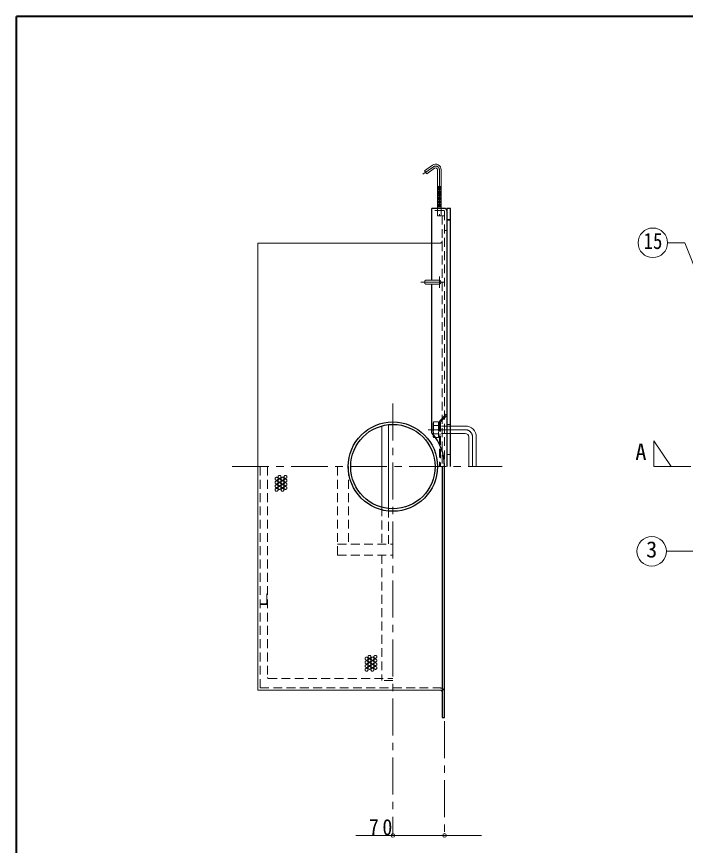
# Model space of a CAD drawing. Units: millimetres at full size, sheet at 1:10; details may follow other scales. Extents: x -2125 to 1925, y -1405 to 1405.
# Drawn here: x -2125 to -1218, y 282 to 1405 of the extents above; entities that cross this region are included whole.
import ezdxf
from ezdxf.enums import TextEntityAlignment as Align

# ---------------------------------------------------------------- set-up
doc = ezdxf.new("R2010")
doc.units = ezdxf.units.MM
doc.header["$LTSCALE"] = 10
doc.header["$PDMODE"] = 32
doc.header["$PDSIZE"] = 5
doc.linetypes.add('CHAIN1', pattern=[8, 5, -1, 1, -1])
doc.linetypes.add('DASHED1', pattern=[1.8, 1.2, -0.6])
doc.layers.add('0-A', color=4, linetype='Continuous', lineweight=9)
doc.styles.add('ＭＳ ゴシック', font='')
doc.styles.get('ＭＳ ゴシック').set_extended_font_data('MS Gothic')

msp = doc.modelspace()

# ---------------------------------------------------------------- linework, layer by layer
at = {"layer": '0-A', "color": 1, "lineweight": 40}
for p in [(-2124.8, -1404.98), (1925.2, 1405.02)]:
    msp.add_line(p, (-2124.8, 1405.02), dxfattribs=at)
at = {"layer": '0-A', "color": 7, "lineweight": 18}
for p, q in [((-1561.1, 1203.56), (-1571.73, 1196.11)), ((-1568.86, 1192.02), (-1571.73, 1196.11)), ((-1558.23, 1199.46), (-1568.86, 1192.02)), ((-1554.3, 1197.41), (-1554.3, 1145.02)), ((-1549.3, 1197.41), (-1549.3, 1145.02)), ((-1218.93, 1098.42), (-1242.46, 1098.42)), ((-1198.76, 1047.26), (-1218.93, 1098.42)), ((-1551.8, 1047.52), (-1570.29, 1047.52)), ((-1551.8, 1042.52), (-1570.29, 1042.52)), ((-1620.8, 851.85), (-1620.8, 738.18)), ((-1536.8, 850.02), (-1516.8, 850.02)), ((-1536.8, 840.02), (-1516.8, 840.02)), ((-1511.8, 795.02), (-1511.8, 835.02)), ((-1501.8, 795.02), (-1501.8, 835.02)), ((-1797.8, 492.02), (-1797.8, 795.02)), ((-1203.37, 680.21), (-1243.98, 680.21)), ((-1550.8, 492.02), (-1797.8, 492.02))]:
    msp.add_line(p, q, dxfattribs=at)
at = {"layer": '0-A', "linetype": 'CHAIN1'}
for p, q in [((-1559.66, 1201.51), (-1574.39, 1191.2)), ((-1551.8, 1197.41), (-1551.8, 1135.12)), ((-1544.3, 1045.02), (-1576.73, 1045.02)), ((-1551.8, 1037.52), (-1551.8, 1052.52)), ((-1614.8, 880.52), (-1614.8, 295.02)), ((-1516.8, 845.02), (-1570.3, 845.02)), ((-1506.8, 795.02), (-1506.8, 835.02)), ((-1237.8, 795.02), (-1261.13, 830.02)), ((-1261.13, 830.02), (-1261.13, 795.02)), ((-1832.8, 795.02), (-1466.8, 795.02)), ((-1261.13, 795.02), (817.2, 795.02)), ((-1544.8, 450.02), (-1544.8, 295.02))]:
    msp.add_line(p, q, dxfattribs=at)
at = {"layer": '0-A'}
for p, q in [((-1554.3, 1174.92), (-1549.3, 1174.92)), ((-1549.3, 1174.05), (-1554.3, 1174.46)), ((-1549.3, 1173.04), (-1554.3, 1173.45)), ((-1549.3, 1172.04), (-1554.3, 1172.45)), ((-1549.3, 1171.04), (-1554.3, 1171.45)), ((-1549.3, 1170.03), (-1554.3, 1170.44)), ((-1549.3, 1169.03), (-1554.3, 1169.44)), ((-1549.3, 1168.03), (-1554.3, 1168.44)), ((-1549.3, 1167.02), (-1554.3, 1167.43)), ((-1549.3, 1166.02), (-1554.3, 1166.43)), ((-1549.3, 1165.02), (-1554.3, 1165.43)), ((-1549.3, 1164.01), (-1554.3, 1164.42)), ((-1549.3, 1163.01), (-1554.3, 1163.42)), ((-1549.3, 1162.01), (-1554.3, 1162.42)), ((-1549.3, 1161), (-1554.3, 1161.41)), ((-1549.3, 1160), (-1554.3, 1160.41)), ((-1549.3, 1159), (-1554.3, 1159.41)), ((-1549.3, 1157.99), (-1554.3, 1158.4)), ((-1549.3, 1156.99), (-1554.3, 1157.4)), ((-1549.3, 1155.99), (-1554.3, 1156.4)), ((-1549.3, 1154.98), (-1554.3, 1155.39)), ((-1549.3, 1153.98), (-1554.3, 1154.39)), ((-1549.3, 1152.98), (-1554.3, 1153.39)), ((-1549.3, 1151.97), (-1554.3, 1152.38)), ((-1549.3, 1150.97), (-1554.3, 1151.38)), ((-1549.3, 1149.97), (-1554.3, 1150.38)), ((-1549.3, 1148.96), (-1554.3, 1149.37)), ((-1549.3, 1147.96), (-1554.3, 1148.37)), ((-1549.3, 1146.96), (-1554.3, 1147.37)), ((-1549.3, 1145.95), (-1554.3, 1146.36)), ((-1550.13, 1145.02), (-1554.3, 1145.36)), ((-1797.8, 1098.02), (-1561.8, 1098.02)), ((-1797.8, 795.02), (-1797.8, 1098.02)), ((-1629.8, 850.16), (-1629.8, 739.87)), ((-1494.8, 295.02), (-1664.8, 295.02))]:
    msp.add_line(p, q, dxfattribs=at)
at = {"layer": '0-A', "color": 5, "lineweight": 25}
for p, q in [((-1544.8, 1145.02), (-1561.8, 1145.02)), ((-1561.8, 1047.52), (-1561.8, 1145.02)), ((-1536.8, 1145.02), (-1541.8, 1145.02)), ((-1541.8, 1145.02), (-1541.8, 795.02)), ((-1536.8, 795.02), (-1536.8, 1145.02)), ((-1561.8, 840.75), (-1561.8, 1042.52)), ((-1547.8, 795.02), (-1547.8, 455.02)), ((-1544.8, 455.02), (-1544.8, 795.02)), ((-1547.8, 455.02), (-1544.8, 455.02))]:
    msp.add_line(p, q, dxfattribs=at)
at = {"layer": '0-A', "color": 7, "linetype": 'DASHED1', "lineweight": 18}
for p, q in [((-1545.8, 1142.02), (-1561.8, 1142.02)), ((-1544.8, 1141.02), (-1544.8, 795.02)), ((-1536.8, 1130.02), (-1541.8, 1130.02)), ((-1541.8, 1115.02), (-1544.8, 1115.02))]:
    msp.add_line(p, q, dxfattribs=at)
at = {"layer": '0-A', "linetype": 'DASHED1'}
for p, q in [((-1554.3, 1145.02), (-1554.3, 1135.02)), ((-1549.3, 1135.02), (-1554.3, 1135.02)), ((-1549.3, 1145.02), (-1549.3, 1135.02)), ((-1544.8, 1135.02), (-1547.8, 1135.02)), ((-1547.8, 1135.02), (-1547.8, 795.02)), ((-1537.3, 1129.02), (-1541.8, 1129.02)), ((-1537.3, 1129.02), (-1537.3, 795.02)), ((-1561.8, 1098.02), (-1550.8, 1098.02)), ((-1550.92, 857.4), (-1541.8, 866.52)), ((-1559.8, 855.52), (-1560.3, 854.02)), ((-1560.3, 854.02), (-1560.3, 836.02)), ((-1560.3, 854.02), (-1559.8, 850.52)), ((-1552.8, 855.52), (-1559.8, 855.52)), ((-1559.8, 855.52), (-1559.8, 834.52)), ((-1552.8, 855.52), (-1552.8, 834.52)), ((-1552.3, 854.02), (-1552.3, 836.02)), ((-1551.8, 855.28), (-1551.8, 795.02)), ((-1550.3, 854.65), (-1550.3, 795.02)), ((-1549.42, 856.78), (-1541.8, 864.4)), ((-1552.8, 850.52), (-1559.8, 850.52)), ((-1552.3, 845.02), (-1552.8, 839.52)), ((-1536.8, 850.02), (-1552.3, 850.02)), ((-1550.3, 851.02), (-1551.8, 851.02)), ((-1537.3, 852.02), (-1541.8, 852.02)), ((-1559.8, 834.52), (-1560.3, 836.02)), ((-1552.8, 839.52), (-1559.8, 839.52)), ((-1552.8, 834.52), (-1559.8, 834.52)), ((-1552.8, 839.52), (-1552.3, 836.02)), ((-1552.3, 836.02), (-1552.8, 834.52)), ((-1536.8, 840.02), (-1552.3, 840.02)), ((-1550.3, 839.02), (-1551.8, 839.02)), ((-1537.3, 811.6), (-1541.8, 811.6)), ((-1794.8, 795.02), (-1794.8, 492.02)), ((-1784.8, 795.02), (-1784.8, 509.02)), ((-1689.8, 795.02), (-1689.8, 675.02)), ((-1674.8, 795.02), (-1674.8, 690.02)), ((-1629.8, 739.87), (-1629.8, 690.02)), ((-1620.8, 738.18), (-1620.8, 690.02)), ((-1689.8, 690.02), (-1614.8, 690.02)), ((-1689.8, 675.02), (-1614.8, 675.02)), ((-1629.8, 675.02), (-1629.8, 505.02)), ((-1784.8, 623.02), (-1785.8, 623.02)), ((-1785.8, 610.02), (-1785.8, 623.02)), ((-1786.8, 609.02), (-1794.8, 609.02)), ((-1786.8, 608.02), (-1794.8, 608.02)), ((-1783.8, 508.02), (-1614.8, 508.02)), ((-1794.8, 495.02), (-1550.8, 495.02)), ((-1614.8, 505.02), (-1629.8, 505.02))]:
    msp.add_line(p, q, dxfattribs=at)
for points in [[(-1552.8, 855.52), (-1552.3, 854.02), (-1552.8, 850.52), (-1552.3, 845.02)], [(-1559.8, 850.52), (-1560.3, 845.02), (-1559.8, 839.52), (-1560.3, 836.02)]]:
    msp.add_lwpolyline(points, dxfattribs=at)
at = {"layer": '0-A', "color": 7, "lineweight": 18}
for centre in [(-1262.46, 1098.42), (-1263.98, 680.21)]:
    msp.add_circle(centre, 20, dxfattribs=at)
at = {"layer": '0-A', "color": 5, "lineweight": 25}
for radius in [60.5, 57.15]:
    msp.add_circle((-1614.8, 795.02), radius, dxfattribs=at)
at = {"layer": '0-A', "linetype": 'DASHED1'}
for centre in [(-1772.4, 778.56), (-1772.4, 773.56), (-1768.4, 781.06), (-1768.4, 776.06), (-1764.4, 778.56), (-1764.4, 773.56), (-1760.4, 781.06), (-1760.4, 776.06), (-1772.4, 768.56), (-1772.4, 763.56), (-1768.4, 771.06), (-1768.4, 766.06), (-1764.4, 768.56), (-1764.4, 763.56), (-1760.4, 771.06), (-1760.4, 766.06), (-1650.5, 534.7), (-1650.5, 529.7), (-1646.5, 537.2), (-1646.5, 532.2), (-1646.5, 527.2), (-1642.5, 534.7), (-1642.5, 529.7), (-1638.5, 537.2), (-1638.5, 532.2), (-1638.5, 527.2), (-1650.5, 524.7), (-1650.5, 519.7), (-1646.5, 522.2), (-1642.5, 524.7), (-1642.5, 519.7), (-1638.5, 522.2)]:
    msp.add_circle(centre, 2, dxfattribs=at)
at = {"layer": '0-A', "color": 7, "lineweight": 18}
for centre, radius, start, end in [((-1556.8, 1197.41), 7.5, 0, 125), ((-1556.8, 1197.41), 2.5, 0, 125), ((-1551.8, 1045.02), 2.5, 270, 90), ((-1516.8, 835.02), 15, 0, 90), ((-1516.8, 835.02), 5, 0, 90), ((-1550.8, 489.02), 3, 0, 90)]:
    msp.add_arc(centre, radius, start, end, dxfattribs=at)
at = {"layer": '0-A', "linetype": 'CHAIN1'}
for centre, radius, end in [((-1556.8, 1197.41), 5, 125), ((-1516.8, 835.02), 10, 90)]:
    msp.add_arc(centre, radius, 0, end, dxfattribs=at)
at = {"layer": '0-A', "color": 7, "linetype": 'DASHED1', "lineweight": 18}
msp.add_arc((-1545.8, 1141.02), 1, 0, 90, dxfattribs=at)
at = {"layer": '0-A', "color": 5, "lineweight": 25}
for centre, radius, end in [((-1544.8, 1142.02), 3, 90), ((-1614.8, 795.02), 70, 40.78704)]:
    msp.add_arc(centre, radius, 0, end, dxfattribs=at)
at = {"layer": '0-A', "linetype": 'DASHED1'}
for centre, radius, start, end in [((-1550.8, 1101.02), 3, 270, 0), ((-1548.8, 855.28), 3, 135, 180), ((-1547.3, 854.65), 3, 135, 180), ((-1786.8, 610.02), 1, 270, 0), ((-1786.8, 610.02), 2, 270, 0), ((-1783.8, 509.02), 1, 180, 270), ((-1550.8, 489.02), 6, 0, 90)]:
    msp.add_arc(centre, radius, start, end, dxfattribs=at)
at = {"layer": '0-A', "color": 7, "lineweight": 18}
msp.add_ellipse((-1570.28, 1045.02), major_axis=(0, -2.5), ratio=0.57, start_param=3.1415927, end_param=6.2831853, dxfattribs=at)
at = {"layer": '0-A'}
for p in [(-1614.8, 295.02), (-1544.8, 295.02)]:
    msp.add_point(p, dxfattribs=at)

# ---------------------------------------------------------------- texts
at = {"layer": '0-A', "color": 7, "style": 'ＭＳ ゴシック', "width": 0.85}
msp.add_text('15', height=21.99, dxfattribs=at).set_placement((-1274.96, 1083.42), align=Align.BOTTOM_LEFT)
at = {"layer": '0-A', "color": 7, "style": 'ＭＳ ゴシック'}
for s, p in [('A', (-1286.13, 797.52)), ('3', (-1271.48, 665.21))]:
    msp.add_text(s, height=21.99, dxfattribs=at).set_placement(p, align=Align.BOTTOM_LEFT)
at = {"layer": '0-A', "color": 7, "insert": (-1647.3, 295.02), "char_height": 21.99, "attachment_point": 7, "style": 'ＭＳ ゴシック'}
msp.add_mtext('\\T1.36;\\W0.9;70', dxfattribs=at)

doc.saveas('drawing.dxf')
